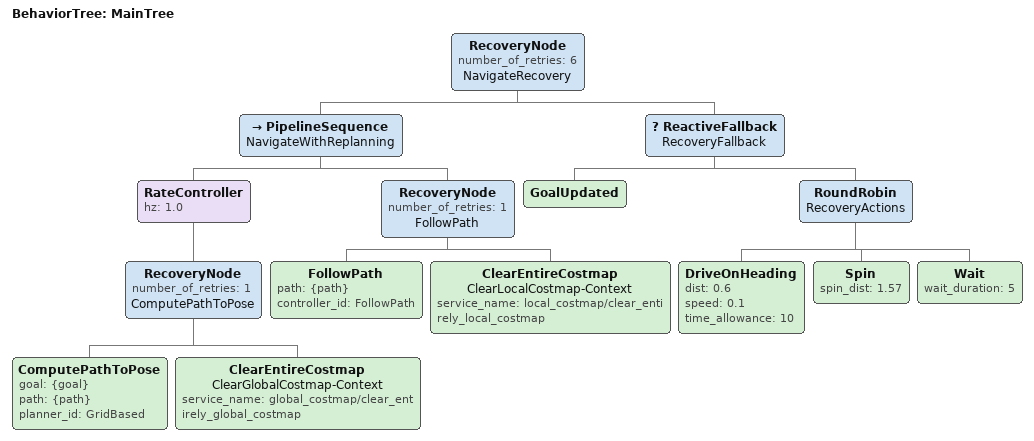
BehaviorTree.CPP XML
<root main_tree_to_execute="MainTree">
  <BehaviorTree ID="MainTree">
    <RecoveryNode number_of_retries="6" name="NavigateRecovery">

      <!-- Normal navigation: replan the global path at 1 Hz -->
      <PipelineSequence name="NavigateWithReplanning">

        <!-- If path computation fails once, clear the global costmap and retry once -->
        <RateController hz="1.0">
          <RecoveryNode number_of_retries="1" name="ComputePathToPose">
            <ComputePathToPose goal="{goal}" path="{path}" planner_id="GridBased"/>
            <ClearEntireCostmap name="ClearGlobalCostmap-Context" service_name="global_costmap/clear_entirely_global_costmap"/>
          </RecoveryNode>
        </RateController>

        <!-- If path following fails once, clear the local costmap and retry once -->
        <RecoveryNode number_of_retries="1" name="FollowPath">
          <FollowPath path="{path}" controller_id="FollowPath"/>
          <ClearEntireCostmap name="ClearLocalCostmap-Context" service_name="local_costmap/clear_entirely_local_costmap"/>
        </RecoveryNode>

      </PipelineSequence>

      <!-- Recovery: exit immediately if the goal changes, otherwise cycle through actions -->
      <ReactiveFallback name="RecoveryFallback">
        <GoalUpdated/>
        <RoundRobin name="RecoveryActions">
          <!-- 1st: drive 0.6m forward into camera-observed free space -->
          <DriveOnHeading dist="0.6" speed="0.1" time_allowance="10"/>
          <!-- 2nd: spin 90° to reorient and rescan the environment -->
          <Spin spin_dist="1.57"/>
          <!-- 3rd: wait 5s before retrying the full navigation pipeline -->
          <Wait wait_duration="5"/>
        </RoundRobin>
      </ReactiveFallback>

    </RecoveryNode>
  </BehaviorTree>
</root>
